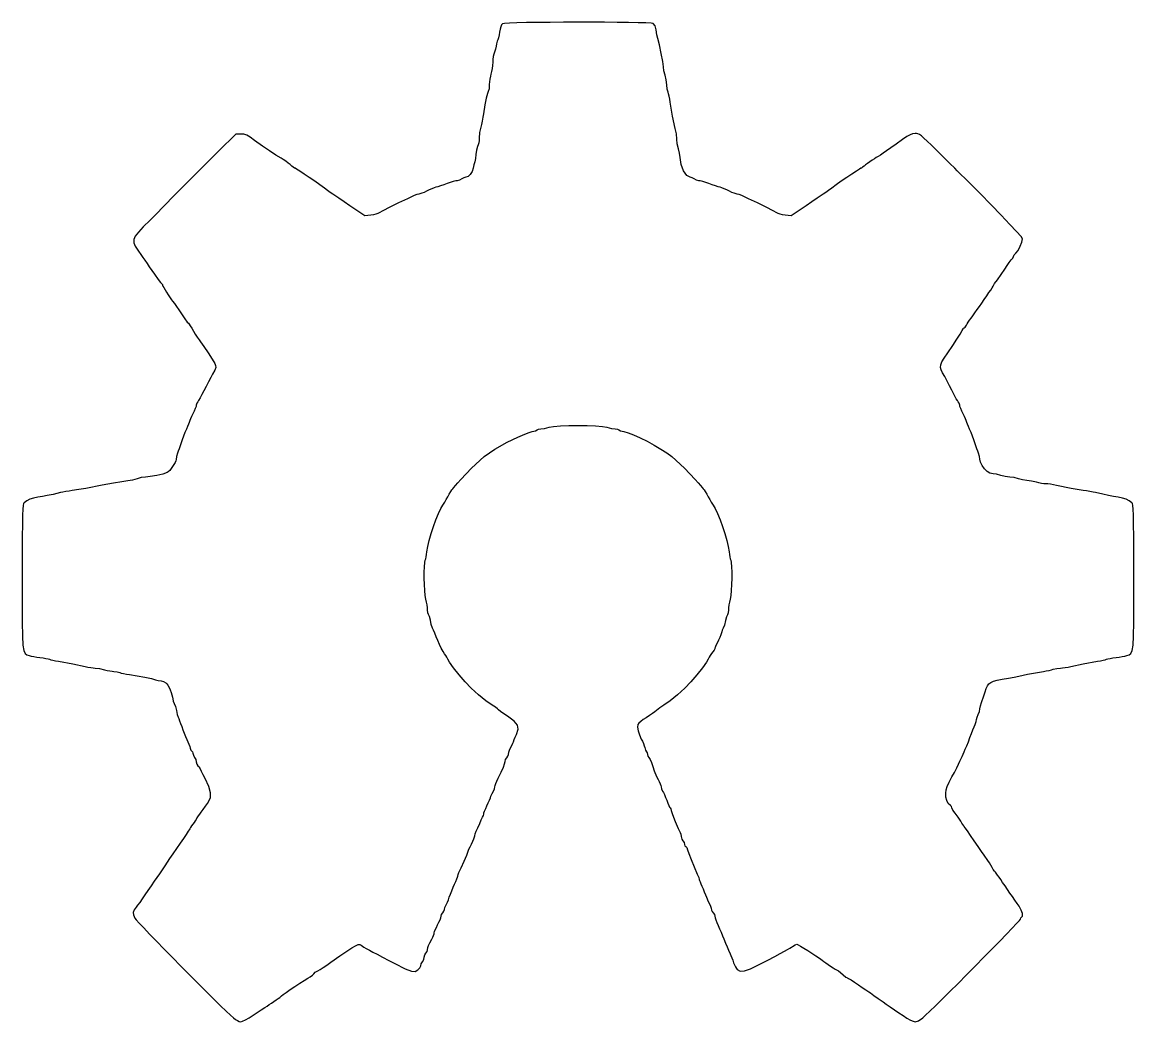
# Model space of a CAD drawing. Extents: x 0 to 349, y 0 to 314.
import ezdxf

# ---------------------------------------------------------------- set-up
doc = ezdxf.new("R2010")
doc.units = 0
doc.layers.get('0').update_dxf_attribs({"linetype": 'CONTINUOUS'})

msp = doc.modelspace()

# ---------------------------------------------------------------- linework, layer by layer
at = {"color": 0}
for p, q in [((149.967, 310.903), (149.806, 310.001)), ((150.154, 311.814), (149.967, 310.903)), ((150.385, 312.597), (150.154, 311.814)), ((150.636, 313.196), (150.385, 312.597)), ((150.884, 313.549), (150.636, 313.196)), ((151.526, 313.65), (150.884, 313.549)), ((153.088, 313.738), (151.526, 313.65)), ((155.44, 313.815), (153.088, 313.738)), ((158.449, 313.878), (155.44, 313.815)), ((161.987, 313.931), (158.449, 313.878)), ((165.92, 313.969), (161.987, 313.931)), ((170.12, 313.995), (165.92, 313.969)), ((174.453, 314.008), (170.12, 313.995)), ((178.791, 314.008), (174.453, 314.008)), ((183.001, 313.995), (178.791, 314.008)), ((186.953, 313.968), (183.001, 313.995)), ((190.517, 313.927), (186.953, 313.968)), ((193.559, 313.872), (190.517, 313.927)), ((195.953, 313.803), (193.559, 313.872)), ((197.564, 313.719), (195.953, 313.803)), ((198.263, 313.619), (197.564, 313.719)), ((198.821, 312.928), (198.263, 313.619)), ((199.144, 311.573), (198.821, 312.928)), ((199.412, 310.097), (199.144, 311.573)), ((149.261, 308.011), (148.988, 307.261)), ((149.421, 308.459), (149.261, 308.011)), ((149.614, 309.153), (149.421, 308.459)), ((149.806, 310.001), (149.614, 309.153)), ((199.708, 308.857), (199.412, 310.097)), ((200.23, 306.87), (199.708, 308.857)), ((148.142, 304.014), (147.974, 303.24)), ((148.344, 304.589), (148.142, 304.014)), ((148.714, 305.537), (148.344, 304.589)), ((148.874, 306.458), (148.714, 305.537)), ((148.988, 307.261), (148.874, 306.458)), ((200.797, 304.196), (200.23, 306.87)), ((201.252, 301.65), (200.797, 304.196)), ((147.771, 300.45), (147.655, 299.434)), ((147.815, 301.414), (147.771, 300.45)), ((147.858, 302.347), (147.815, 301.414)), ((147.974, 303.24), (147.858, 302.347)), ((201.438, 300.038), (201.252, 301.65)), ((147.084, 297.024), (146.915, 296.153)), ((147.286, 297.744), (147.084, 297.024)), ((147.487, 298.493), (147.286, 297.744)), ((147.655, 299.434), (147.487, 298.493)), ((201.596, 298.781), (201.438, 300.038)), ((201.967, 297.392), (201.596, 298.781)), ((202.336, 295.884), (201.967, 297.392)), ((146.757, 294.429), (146.663, 293.036)), ((146.8, 295.25), (146.757, 294.429)), ((146.915, 296.153), (146.8, 295.25)), ((202.496, 294.323), (202.336, 295.884)), ((202.614, 293.001), (202.496, 294.323)), ((145.785, 290.178), (145.376, 288.031)), ((146.141, 291.611), (145.785, 290.178)), ((146.439, 292.276), (146.141, 291.611)), ((146.663, 293.036), (146.439, 292.276)), ((202.919, 291.994), (202.614, 293.001)), ((203.092, 291.516), (202.919, 291.994)), ((203.28, 290.779), (203.092, 291.516)), ((203.454, 289.881), (203.28, 290.779)), ((203.589, 288.925), (203.454, 289.881)), ((145.376, 288.031), (144.921, 285.221)), ((204.276, 284.481), (203.589, 288.925)), ((144.537, 282.978), (144.301, 281.893)), ((144.753, 284.134), (144.537, 282.978)), ((144.921, 285.221), (144.753, 284.134)), ((205.176, 280.671), (204.276, 284.481)), ((144.075, 281.023), (143.722, 279.33)), ((144.301, 281.893), (144.075, 281.023)), ((205.529, 278.995), (205.176, 280.671)), ((67.0994, 278.871), (61.7721, 273.579)), ((68.7215, 278.871), (67.0994, 278.871)), ((69.6764, 278.806), (68.7215, 278.871)), ((70.5432, 278.532), (69.6764, 278.806)), ((71.574, 277.934), (70.5432, 278.532)), ((73.0264, 276.896), (71.574, 277.934)), ((75.4916, 275.117), (73.0264, 276.896)), ((143.422, 276.152), (143.254, 275.47)), ((143.538, 276.906), (143.422, 276.152)), ((143.582, 277.636), (143.538, 276.906)), ((143.722, 279.33), (143.582, 277.636)), ((205.671, 277.319), (205.529, 278.995)), ((205.829, 275.763), (205.671, 277.319)), ((276.614, 277.213), (274.563, 275.74)), ((277.939, 278.125), (276.614, 277.213)), ((278.947, 278.686), (277.939, 278.125)), ((279.774, 278.97), (278.947, 278.686)), ((280.565, 279.047), (279.774, 278.97)), ((281.021, 279.025), (280.565, 279.047)), ((281.455, 278.924), (281.021, 279.025)), ((281.934, 278.69), (281.455, 278.924)), ((282.527, 278.271), (281.934, 278.69)), ((283.3, 277.614), (282.527, 278.271)), ((284.319, 276.666), (283.3, 277.614)), ((285.655, 275.375), (284.319, 276.666)), ((61.7721, 273.579), (59.4155, 271.23)), ((77.7268, 273.563), (75.4916, 275.117)), ((79.6837, 272.273), (77.7268, 273.563)), ((142.524, 272.451), (142.43, 271.154)), ((142.682, 273.797), (142.524, 272.451)), ((143.053, 274.956), (142.682, 273.797)), ((143.254, 275.47), (143.053, 274.956)), ((206.2, 274.285), (205.829, 275.763)), ((206.556, 272.874), (206.2, 274.285)), ((206.729, 271.463), (206.556, 272.874)), ((270.492, 272.857), (269.637, 272.278)), ((271.56, 273.601), (270.492, 272.857)), ((272.898, 274.549), (271.56, 273.601)), ((274.563, 275.74), (272.898, 274.549)), ((287.373, 273.685), (285.655, 275.375)), ((289.566, 271.518), (287.373, 273.685)), ((59.4155, 271.23), (56.8935, 268.716)), ((81.3167, 271.286), (79.6837, 272.273)), ((82.0152, 270.849), (81.3167, 271.286)), ((82.7842, 270.322), (82.0152, 270.849)), ((83.5325, 269.774), (82.7842, 270.322)), ((84.1735, 269.276), (83.5325, 269.774)), ((84.6984, 268.826), (84.1735, 269.276)), ((141.919, 269.183), (141.712, 268.111)), ((142.205, 270.122), (141.919, 269.183)), ((142.43, 271.154), (142.205, 270.122)), ((207.041, 269.343), (206.729, 271.463)), ((207.8, 267.357), (207.041, 269.343)), ((264.972, 269.169), (264.497, 268.767)), ((265.566, 269.663), (264.972, 269.169)), ((266.287, 270.197), (265.566, 269.663)), ((267.046, 270.713), (266.287, 270.197)), ((267.76, 271.146), (267.046, 270.713)), ((268.327, 271.463), (267.76, 271.146)), ((268.934, 271.826), (268.327, 271.463)), ((269.637, 272.278), (268.934, 271.826)), ((291.509, 269.598), (289.566, 271.518)), ((292.989, 268.134), (291.509, 269.598)), ((54.5179, 266.342), (52.5999, 264.407)), ((56.8935, 268.716), (54.5179, 266.342)), ((85.1778, 268.456), (84.6984, 268.826)), ((85.5514, 268.205), (85.1778, 268.456)), ((85.761, 268.111), (85.5514, 268.205)), ((86.1868, 267.875), (85.761, 268.111)), ((87.1732, 267.239), (86.1868, 267.875)), ((88.5624, 266.313), (87.1732, 267.239)), ((90.1912, 265.206), (88.5624, 266.313)), ((140.074, 265.552), (139.383, 265.289)), ((140.784, 266.224), (140.074, 265.552)), ((141.377, 267.135), (140.784, 266.224)), ((141.712, 268.111), (141.377, 267.135)), ((208.817, 265.883), (207.8, 267.357)), ((209.904, 265.289), (208.817, 265.883)), ((260.697, 266.323), (259.071, 265.219)), ((262.081, 267.244), (260.697, 266.323)), ((263.065, 267.877), (262.081, 267.244)), ((263.49, 268.111), (263.065, 267.877)), ((263.707, 268.198), (263.49, 268.111)), ((264.058, 268.429), (263.707, 268.198)), ((264.497, 268.767), (264.058, 268.429)), ((293.794, 267.335), (292.989, 268.134)), ((297.379, 263.776), (293.794, 267.335)), ((51.0551, 262.883), (49.7374, 261.577)), ((52.5999, 264.407), (51.0551, 262.883)), ((91.9028, 264.028), (90.1912, 265.206)), ((93.5344, 262.888), (91.9028, 264.028)), ((94.9262, 261.896), (93.5344, 262.888)), ((129.446, 261.957), (128.702, 261.665)), ((130, 262.15), (129.446, 261.957)), ((130.609, 262.322), (130, 262.15)), ((131.468, 262.6), (130.609, 262.322)), ((132.464, 262.944), (131.468, 262.6)), ((133.492, 263.314), (132.464, 262.944)), ((134.499, 263.665), (133.492, 263.314)), ((135.441, 263.958), (134.499, 263.665)), ((136.209, 264.158), (135.441, 263.958)), ((136.703, 264.231), (136.209, 264.158)), ((137.425, 264.39), (136.703, 264.231)), ((138.148, 264.76), (137.425, 264.39)), ((138.778, 265.131), (138.148, 264.76)), ((139.383, 265.289), (138.778, 265.131)), ((210.476, 265.131), (209.904, 265.289)), ((211.103, 264.76), (210.476, 265.131)), ((211.826, 264.39), (211.103, 264.76)), ((212.55, 264.231), (211.826, 264.39)), ((213.041, 264.158), (212.55, 264.231)), ((213.809, 263.958), (213.041, 264.158)), ((214.751, 263.665), (213.809, 263.958)), ((215.76, 263.314), (214.751, 263.665)), ((216.79, 262.944), (215.76, 263.314)), ((217.796, 262.6), (216.79, 262.944)), ((218.656, 262.322), (217.796, 262.6)), ((219.253, 262.15), (218.656, 262.322)), ((219.819, 261.957), (219.253, 262.15)), ((220.562, 261.665), (219.819, 261.957)), ((255.731, 262.902), (254.333, 261.906)), ((257.362, 264.043), (255.731, 262.902)), ((259.071, 265.219), (257.362, 264.043)), ((300.976, 260.156), (297.379, 263.776)), ((46.6383, 258.446), (45.7274, 257.505)), ((47.1646, 259.004), (46.6383, 258.446)), ((47.6567, 259.522), (47.1646, 259.004)), ((48.0617, 259.934), (47.6567, 259.522)), ((48.332, 260.174), (48.0617, 259.934)), ((48.7839, 260.627), (48.332, 260.174)), ((49.7374, 261.577), (48.7839, 260.627)), ((95.921, 261.162), (94.9262, 261.896)), ((96.7451, 260.554), (95.921, 261.162)), ((97.5445, 259.997), (96.7451, 260.554)), ((98.2278, 259.548), (97.5445, 259.997)), ((99.4791, 258.706), (98.2278, 259.548)), ((101.121, 257.593), (99.4791, 258.706)), ((121.004, 258.516), (118.276, 257.267)), ((122.149, 259.029), (121.004, 258.516)), ((123.191, 259.538), (122.149, 259.029)), ((123.975, 259.861), (123.191, 259.538)), ((124.602, 259.997), (123.975, 259.861)), ((124.952, 260.072), (124.602, 259.997)), ((125.527, 260.271), (124.952, 260.072)), ((126.248, 260.563), (125.527, 260.271)), ((127.036, 260.915), (126.248, 260.563)), ((127.865, 261.306), (127.036, 260.915)), ((128.702, 261.665), (127.865, 261.306)), ((221.39, 261.306), (220.562, 261.665)), ((222.215, 260.915), (221.39, 261.306)), ((223.002, 260.563), (222.215, 260.915)), ((223.723, 260.271), (223.002, 260.563)), ((224.299, 260.072), (223.723, 260.271)), ((224.649, 259.997), (224.299, 260.072)), ((225.275, 259.861), (224.649, 259.997)), ((226.06, 259.538), (225.275, 259.861)), ((227.101, 259.029), (226.06, 259.538)), ((228.249, 258.516), (227.101, 259.029)), ((230.976, 257.267), (228.249, 258.516)), ((249.771, 258.706), (248.129, 257.593)), ((251.022, 259.548), (249.771, 258.706)), ((251.708, 259.997), (251.022, 259.548)), ((252.505, 260.554), (251.708, 259.997)), ((253.33, 261.162), (252.505, 260.554)), ((254.333, 261.906), (253.33, 261.162)), ((304.429, 256.633), (300.976, 260.156)), ((44.1992, 255.936), (42.2674, 253.965)), ((45.7274, 257.505), (44.1992, 255.936)), ((102.977, 256.329), (101.121, 257.593)), ((107.599, 253.188), (102.977, 256.329)), ((115.504, 255.928), (113.269, 254.781)), ((118.276, 257.267), (115.504, 255.928)), ((233.747, 255.928), (230.976, 257.267)), ((235.982, 254.781), (233.747, 255.928)), ((246.275, 256.329), (241.654, 253.188)), ((248.129, 257.593), (246.275, 256.329)), ((307.592, 253.366), (304.429, 256.633)), ((40.1465, 251.813), (38.0488, 249.688)), ((42.2674, 253.965), (40.1465, 251.813)), ((109.573, 253.401), (107.599, 253.188)), ((110.388, 253.516), (109.573, 253.401)), ((111.139, 253.687), (110.388, 253.516)), ((111.75, 253.892), (111.139, 253.687)), ((112.149, 254.106), (111.75, 253.892)), ((113.269, 254.781), (112.149, 254.106)), ((237.103, 254.106), (235.982, 254.781)), ((237.5, 253.892), (237.103, 254.106)), ((238.111, 253.687), (237.5, 253.892)), ((238.864, 253.516), (238.111, 253.687)), ((239.678, 253.401), (238.864, 253.516)), ((241.654, 253.188), (239.678, 253.401)), ((310.314, 250.508), (307.592, 253.366)), ((36.522, 248.059), (35.5342, 246.783)), ((38.0488, 249.688), (36.522, 248.059)), ((312.443, 248.216), (310.314, 250.508)), ((313.83, 246.647), (312.443, 248.216)), ((35.049, 245.719), (35.0325, 244.724)), ((35.0325, 244.724), (35.4528, 243.658)), ((35.5342, 246.783), (35.049, 245.719)), ((313.585, 243.611), (314.114, 244.93)), ((314.326, 245.956), (313.83, 246.647)), ((314.114, 244.93), (314.326, 245.956)), ((35.4528, 243.658), (36.2754, 242.376)), ((36.2754, 242.376), (37.4661, 240.736)), ((311.711, 240.909), (312.21, 241.476)), ((312.21, 241.476), (312.897, 242.346)), ((312.897, 242.346), (313.585, 243.611)), ((37.4661, 240.736), (37.9155, 240.12)), ((37.9155, 240.12), (38.5286, 239.25)), ((38.5286, 239.25), (39.2257, 238.241)), ((39.2257, 238.241), (39.9355, 237.208)), ((308.78, 236.472), (309.492, 237.632)), ((309.492, 237.632), (310.074, 238.558)), ((310.074, 238.558), (310.763, 239.325)), ((310.763, 239.325), (311.292, 239.925)), ((311.292, 239.925), (311.504, 240.418)), ((311.504, 240.418), (311.711, 240.909)), ((39.9355, 237.208), (41.5438, 234.823)), ((41.5438, 234.823), (42.6999, 233.178)), ((306.416, 233.063), (307.632, 234.771)), ((307.632, 234.771), (308.78, 236.472)), ((42.6999, 233.178), (43.4523, 232.208)), ((43.4523, 232.208), (43.8506, 231.845)), ((43.8506, 231.845), (44.027, 231.656)), ((44.027, 231.656), (44.0986, 231.388)), ((44.0986, 231.388), (44.2006, 231.13)), ((44.2006, 231.13), (44.4747, 230.623)), ((44.4747, 230.623), (44.8702, 229.945)), ((304.29, 229.868), (304.739, 230.554)), ((304.739, 230.554), (305.043, 231.049)), ((305.043, 231.049), (305.154, 231.282)), ((305.154, 231.282), (305.264, 231.53)), ((305.264, 231.53), (305.507, 231.881)), ((305.507, 231.881), (306.416, 233.063)), ((44.8702, 229.945), (45.3376, 229.179)), ((45.3376, 229.179), (45.8251, 228.404)), ((45.8251, 228.404), (46.2855, 227.701)), ((46.2855, 227.701), (46.6672, 227.153)), ((46.6672, 227.153), (46.9209, 226.836)), ((302.282, 226.944), (303.071, 228.085)), ((303.071, 228.085), (303.743, 229.059)), ((303.743, 229.059), (304.29, 229.868)), ((46.9209, 226.836), (47.2585, 226.405)), ((47.2585, 226.405), (47.8374, 225.601)), ((47.8374, 225.601), (49.7995, 222.738)), ((299.332, 222.683), (300.058, 223.715)), ((300.058, 223.715), (300.744, 224.719)), ((300.744, 224.719), (301.475, 225.775)), ((301.475, 225.775), (302.282, 226.944)), ((49.7995, 222.738), (51.1087, 220.862)), ((51.1087, 220.862), (51.8749, 219.814)), ((297.247, 219.79), (297.678, 220.406)), ((297.678, 220.406), (298.133, 221.015)), ((298.133, 221.015), (298.66, 221.743)), ((298.66, 221.743), (299.332, 222.683)), ((51.8749, 219.814), (52.2125, 219.428)), ((52.2125, 219.428), (52.3998, 219.177)), ((52.3998, 219.177), (52.7664, 218.63)), ((52.7664, 218.63), (53.2529, 217.866)), ((53.2529, 217.866), (53.8, 216.958)), ((53.8, 216.958), (54.3885, 215.984)), ((294.667, 216.011), (295.369, 217.157)), ((295.369, 217.157), (295.629, 217.664)), ((295.629, 217.664), (295.716, 217.92)), ((295.716, 217.92), (295.91, 218.017)), ((295.91, 218.017), (296.253, 218.251)), ((296.253, 218.251), (296.652, 218.828)), ((296.652, 218.828), (296.887, 219.24)), ((296.887, 219.24), (297.247, 219.79)), ((54.3885, 215.984), (54.9988, 215.032)), ((54.9988, 215.032), (55.5554, 214.205)), ((55.5554, 214.205), (55.9869, 213.607)), ((55.9869, 213.607), (57.0689, 212.117)), ((292.383, 212.478), (293.634, 214.395)), ((293.634, 214.395), (294.667, 216.011)), ((57.0689, 212.117), (58.3985, 210.151)), ((58.3985, 210.151), (59.6427, 208.211)), ((289.719, 208.511), (290.836, 210.195)), ((290.836, 210.195), (292.383, 212.478)), ((59.6427, 208.211), (60.4668, 206.798)), ((60.4668, 206.798), (60.7688, 206.137)), ((60.7688, 206.137), (60.7977, 205.547)), ((288.546, 205.567), (288.612, 206.345)), ((288.612, 206.345), (288.99, 207.278)), ((288.99, 207.278), (289.719, 208.511)), ((59.8318, 203.447), (59.2377, 202.359)), ((60.5014, 204.745), (59.8318, 203.447)), ((60.7977, 205.547), (60.5014, 204.745)), ((288.756, 204.795), (288.546, 205.567)), ((289.201, 203.879), (288.756, 204.795)), ((289.843, 202.671), (289.201, 203.879)), ((290.575, 201.264), (289.843, 202.671)), ((57.773, 199.588), (57.0798, 198.261)), ((58.5212, 201.013), (57.773, 199.588)), ((59.2377, 202.359), (58.5212, 201.013)), ((291.338, 199.8), (290.575, 201.264)), ((292.041, 198.45), (291.338, 199.8)), ((55.8849, 196.004), (55.4179, 195.216)), ((56.4638, 197.057), (55.8849, 196.004)), ((57.0798, 198.261), (56.4638, 197.057)), ((292.595, 197.379), (292.041, 198.45)), ((293.049, 196.52), (292.595, 197.379)), ((293.485, 195.749), (293.049, 196.52)), ((293.854, 195.148), (293.485, 195.749)), ((54.3775, 192.644), (54.0413, 191.846)), ((54.6005, 193.298), (54.3775, 192.644)), ((54.682, 193.711), (54.6005, 193.298)), ((54.8171, 194.298), (54.682, 193.711)), ((55.1395, 194.804), (54.8171, 194.298)), ((55.4179, 195.216), (55.1395, 194.804)), ((294.112, 194.804), (293.854, 195.148)), ((294.433, 194.298), (294.112, 194.804)), ((294.571, 193.711), (294.433, 194.298)), ((294.651, 193.298), (294.571, 193.711)), ((294.874, 192.644), (294.651, 193.298)), ((295.21, 191.846), (294.874, 192.644)), ((52.5653, 188.596), (52.4838, 188.305)), ((52.6507, 188.886), (52.5653, 188.596)), ((52.8821, 189.437), (52.6507, 188.886)), ((53.2197, 190.169), (52.8821, 189.437)), ((53.6236, 190.995), (53.2197, 190.169)), ((54.0413, 191.846), (53.6236, 190.995)), ((295.629, 190.995), (295.21, 191.846)), ((296.032, 190.169), (295.629, 190.995)), ((296.369, 189.437), (296.032, 190.169)), ((296.601, 188.886), (296.369, 189.437)), ((296.688, 188.596), (296.601, 188.886)), ((296.766, 188.305), (296.688, 188.596)), ((51.1295, 185.117), (50.6677, 183.979)), ((51.5772, 186.126), (51.1295, 185.117)), ((51.9546, 186.994), (51.5772, 186.126)), ((52.269, 187.745), (51.9546, 186.994)), ((52.4838, 188.305), (52.269, 187.745)), ((157.868, 184.645), (159.236, 185.166)), ((159.236, 185.166), (160.267, 185.421)), ((160.267, 185.421), (161.25, 185.659)), ((161.25, 185.659), (161.785, 185.95)), ((161.785, 185.95), (162.19, 186.174)), ((162.19, 186.174), (162.913, 186.267)), ((162.913, 186.267), (164.094, 186.426)), ((164.094, 186.426), (165.595, 186.796)), ((165.595, 186.796), (166.978, 187.04)), ((166.978, 187.04), (169.11, 187.214)), ((169.11, 187.214), (171.744, 187.318)), ((171.744, 187.318), (174.625, 187.353)), ((174.625, 187.353), (177.506, 187.318)), ((177.506, 187.318), (180.14, 187.214)), ((180.14, 187.214), (182.272, 187.04)), ((182.272, 187.04), (183.657, 186.796)), ((183.657, 186.796), (185.156, 186.426)), ((185.156, 186.426), (186.338, 186.267)), ((186.338, 186.267), (187.06, 186.174)), ((187.06, 186.174), (187.467, 185.95)), ((187.467, 185.95), (188, 185.659)), ((188, 185.659), (188.984, 185.421)), ((188.984, 185.421), (190.35, 185.049)), ((296.982, 187.745), (296.766, 188.305)), ((297.296, 186.994), (296.982, 187.745)), ((297.674, 186.126), (297.296, 186.994)), ((298.122, 185.117), (297.674, 186.126)), ((298.582, 183.979), (298.122, 185.117)), ((49.9195, 181.857), (49.6327, 180.949)), ((50.2476, 182.848), (49.9195, 181.857)), ((50.6677, 183.979), (50.2476, 182.848)), ((148.519, 179.932), (152.401, 182.069)), ((152.401, 182.069), (155.733, 183.674)), ((155.733, 183.674), (157.868, 184.645)), ((190.35, 185.049), (192.116, 184.37)), ((192.116, 184.37), (194.157, 183.453)), ((194.157, 183.453), (196.347, 182.361)), ((196.347, 182.361), (198.56, 181.16)), ((299.004, 182.848), (298.582, 183.979)), ((299.333, 181.857), (299.004, 182.848)), ((299.619, 180.949), (299.333, 181.857)), ((48.7895, 178.612), (48.4671, 177.585)), ((49.0347, 179.223), (48.7895, 178.612)), ((49.3268, 180.037), (49.0347, 179.223)), ((49.6327, 180.949), (49.3268, 180.037)), ((145.169, 177.553), (148.519, 179.932)), ((198.56, 181.16), (200.671, 179.914)), ((200.671, 179.914), (202.554, 178.691)), ((202.554, 178.691), (204.083, 177.553)), ((299.923, 180.037), (299.619, 180.949)), ((300.215, 179.223), (299.923, 180.037)), ((300.462, 178.612), (300.215, 179.223)), ((300.783, 177.629), (300.462, 178.612)), ((47.68, 175.04), (47.2641, 174.388)), ((48.0191, 175.664), (47.68, 175.04)), ((48.248, 176.213), (48.0191, 175.664)), ((48.332, 176.635), (48.248, 176.213)), ((48.4671, 177.585), (48.332, 176.635)), ((141.133, 173.955), (145.169, 177.553)), ((204.083, 177.553), (208.117, 173.955)), ((300.921, 176.778), (300.783, 177.629)), ((301.118, 175.853), (300.921, 176.778)), ((301.635, 174.753), (301.118, 175.853)), ((302.349, 173.688), (301.635, 174.753)), ((40.2057, 171.249), (38.7354, 171.097)), ((42.2409, 171.618), (40.2057, 171.249)), ((44.2172, 172.08), (42.2409, 171.618)), ((45.5097, 172.508), (44.2172, 172.08)), ((45.8929, 172.77), (45.5097, 172.508)), ((46.3367, 173.203), (45.8929, 172.77)), ((46.8051, 173.76), (46.3367, 173.203)), ((47.2641, 174.388), (46.8051, 173.76)), ((137.761, 170.357), (141.133, 173.955)), ((208.117, 173.955), (211.492, 170.357)), ((303.142, 172.861), (302.349, 173.688)), ((304.068, 172.364), (303.142, 172.861)), ((305.048, 172.156), (304.068, 172.364)), ((306.155, 171.985), (305.048, 172.156)), ((307.447, 171.626), (306.155, 171.985)), ((308.875, 171.257), (307.447, 171.626)), ((310.304, 171.097), (308.875, 171.257)), ((25.0954, 168.569), (19.9333, 167.569)), ((28.7169, 169.237), (25.0954, 168.569)), ((31.2539, 169.654), (28.7169, 169.237)), ((33.1625, 169.898), (31.2539, 169.654)), ((34.6783, 170.185), (33.1625, 169.898)), ((36.0895, 170.604), (34.6783, 170.185)), ((37.3987, 170.957), (36.0895, 170.604)), ((38.7354, 171.097), (37.3987, 170.957)), ((135.256, 167.429), (135.573, 167.798)), ((135.573, 167.798), (136.15, 168.469)), ((136.15, 168.469), (136.908, 169.354)), ((136.908, 169.354), (137.761, 170.357)), ((211.492, 170.357), (212.343, 169.354)), ((212.343, 169.354), (213.1, 168.469)), ((213.1, 168.469), (213.679, 167.798)), ((213.679, 167.798), (213.996, 167.429)), ((311.715, 170.939), (310.304, 171.097)), ((313.02, 170.568), (311.715, 170.939)), ((314.311, 170.199), (313.02, 170.568)), ((315.631, 170.039), (314.311, 170.199)), ((317.085, 169.88), (315.631, 170.039)), ((318.7, 169.51), (317.085, 169.88)), ((319.469, 169.309), (318.7, 169.51)), ((320.282, 169.14), (319.469, 169.309)), ((321.036, 169.025), (320.282, 169.14)), ((321.629, 168.981), (321.036, 169.025)), ((322.271, 168.944), (321.629, 168.981)), ((323.123, 168.84), (322.271, 168.944)), ((324.073, 168.684), (323.123, 168.84)), ((325.015, 168.487), (324.073, 168.684)), ((329.605, 167.483), (325.015, 168.487)), ((2.41157, 164.157), (1.46485, 163.682)), ((3.53741, 164.513), (2.41157, 164.157)), ((4.90442, 164.783), (3.53741, 164.513)), ((6.33345, 164.995), (4.90442, 164.783)), ((7.87961, 165.282), (6.33345, 164.995)), ((9.71102, 165.681), (7.87961, 165.282)), ((11.9958, 166.229), (9.71102, 165.681)), ((12.7827, 166.383), (11.9958, 166.229)), ((13.7418, 166.561), (12.7827, 166.383)), ((14.7533, 166.73), (13.7418, 166.561)), ((15.7, 166.864), (14.7533, 166.73)), ((17.8153, 167.178), (15.7, 166.864)), ((19.9333, 167.569), (17.8153, 167.178)), ((133.223, 164.06), (133.704, 164.924)), ((133.704, 164.924), (134.184, 165.777)), ((134.184, 165.777), (134.637, 166.534)), ((134.637, 166.534), (135.012, 167.112)), ((135.012, 167.112), (135.256, 167.429)), ((213.996, 167.429), (214.238, 167.112)), ((214.238, 167.112), (214.613, 166.534)), ((214.613, 166.534), (215.068, 165.777)), ((215.068, 165.777), (215.549, 164.924)), ((215.549, 164.924), (216.028, 164.06)), ((333.376, 166.9), (329.605, 167.483)), ((334.393, 166.751), (333.376, 166.9)), ((335.461, 166.578), (334.393, 166.751)), ((336.456, 166.4), (335.461, 166.578)), ((337.257, 166.229), (336.456, 166.4)), ((339.51, 165.697), (337.257, 166.229)), ((341.344, 165.296), (339.51, 165.697)), ((342.907, 164.999), (341.344, 165.296)), ((344.347, 164.783), (342.907, 164.999)), ((345.713, 164.513), (344.347, 164.783)), ((346.843, 164.157), (345.713, 164.513)), ((347.799, 163.682), (346.843, 164.157)), ((0.17088, 161.072), (0.09233, 159.197)), ((0.2825, 162.195), (0.17088, 161.072)), ((0.43546, 162.784), (0.2825, 162.195)), ((0.63528, 163.054), (0.43546, 162.784)), ((1.46485, 163.682), (0.63528, 163.054)), ((130.744, 159.644), (131.487, 161.207)), ((131.487, 161.207), (132.151, 162.278)), ((132.151, 162.278), (132.394, 162.647)), ((132.394, 162.647), (132.769, 163.27)), ((132.769, 163.27), (133.223, 164.06)), ((216.028, 164.06), (216.481, 163.27)), ((216.481, 163.27), (216.856, 162.647)), ((216.856, 162.647), (217.1, 162.278)), ((217.1, 162.278), (217.763, 161.207)), ((217.763, 161.207), (218.507, 159.644)), ((348.651, 163.054), (347.799, 163.682)), ((348.838, 162.784), (348.651, 163.054)), ((348.983, 162.195), (348.838, 162.784)), ((349.089, 161.072), (348.983, 162.195)), ((349.162, 159.197), (349.089, 161.072)), ((0.09233, 159.197), (0.04272, 156.349)), ((129.201, 155.598), (129.965, 157.729)), ((129.965, 157.729), (130.744, 159.644)), ((218.507, 159.644), (219.285, 157.729)), ((219.285, 157.729), (220.051, 155.598)), ((349.21, 156.349), (349.162, 159.197)), ((0.04272, 156.349), (0.01516, 152.315)), ((128.494, 153.39), (129.201, 155.598)), ((220.051, 155.598), (220.758, 153.39)), ((349.236, 152.315), (349.21, 156.349)), ((0.01516, 152.315), (0.00276, 146.873)), ((127.435, 149.29), (127.889, 151.241)), ((127.889, 151.241), (128.494, 153.39)), ((220.758, 153.39), (221.361, 151.241)), ((221.361, 151.241), (221.816, 149.29)), ((349.249, 146.873), (349.236, 152.315)), ((0.00276, 146.873), (0.00138, 139.806)), ((126.939, 146.042), (127.074, 146.829)), ((127.074, 146.829), (127.178, 147.673)), ((127.178, 147.673), (127.435, 149.29)), ((221.816, 149.29), (222.075, 147.673)), ((222.075, 147.673), (222.177, 146.829)), ((222.177, 146.829), (222.312, 146.042)), ((349.251, 139.806), (349.249, 146.873)), ((126.352, 142.96), (126.468, 144.259)), ((126.468, 144.259), (126.649, 144.992)), ((126.649, 144.992), (126.79, 145.401)), ((126.79, 145.401), (126.939, 146.042)), ((222.312, 146.042), (222.461, 145.401)), ((222.461, 145.401), (222.604, 144.992)), ((222.604, 144.992), (222.782, 144.259)), ((222.782, 144.259), (222.898, 142.96)), ((0.00138, 139.806), (0, 131.593)), ((126.297, 141.268), (126.352, 142.96)), ((126.299, 139.349), (126.297, 141.268)), ((222.898, 142.96), (222.953, 141.268)), ((222.953, 141.268), (222.951, 139.349)), ((349.251, 131.593), (349.251, 139.806)), ((126.355, 137.368), (126.299, 139.349)), ((126.464, 135.497), (126.355, 137.368)), ((222.895, 137.368), (222.787, 135.497)), ((222.951, 139.349), (222.895, 137.368)), ((126.621, 133.902), (126.464, 135.497)), ((126.825, 132.751), (126.621, 133.902)), ((127.026, 131.87), (126.825, 132.751)), ((222.428, 132.751), (222.225, 131.87)), ((222.63, 133.902), (222.428, 132.751)), ((222.787, 135.497), (222.63, 133.902)), ((0, 131.593), (0.01929, 125.495)), ((127.194, 130.943), (127.026, 131.87)), ((127.31, 130.083), (127.194, 130.943)), ((127.354, 129.399), (127.31, 130.083)), ((127.447, 128.434), (127.354, 129.399)), ((221.899, 129.399), (221.805, 128.431)), ((221.941, 130.083), (221.899, 129.399)), ((222.057, 130.943), (221.941, 130.083)), ((222.225, 131.87), (222.057, 130.943)), ((349.231, 125.495), (349.251, 131.593)), ((127.671, 127.918), (127.447, 128.434)), ((127.966, 127.318), (127.671, 127.918)), ((128.236, 126.188), (127.966, 127.318)), ((128.522, 124.841), (128.236, 126.188)), ((220.981, 126.012), (220.667, 124.633)), ((221.254, 127.252), (220.981, 126.012)), ((221.58, 127.882), (221.254, 127.252)), ((221.805, 128.431), (221.58, 127.882)), ((0.01929, 125.495), (0.08819, 121.185)), ((128.942, 123.649), (128.522, 124.841)), ((129.209, 123.023), (128.942, 123.649)), ((129.606, 122.081), (129.209, 123.023)), ((219.782, 122.52), (219.7, 122.166)), ((219.922, 123.033), (219.782, 122.52)), ((220.275, 123.649), (219.922, 123.033)), ((220.667, 124.633), (220.275, 123.649)), ((349.163, 121.185), (349.231, 125.495)), ((0.08819, 121.185), (0.23427, 118.336)), ((130.076, 120.951), (129.606, 122.081)), ((130.564, 119.768), (130.076, 120.951)), ((131.093, 118.562), (130.564, 119.768)), ((218.32, 118.947), (217.982, 118.176)), ((218.724, 119.838), (218.32, 118.947)), ((219.141, 120.73), (218.724, 119.838)), ((219.478, 121.538), (219.141, 120.73)), ((219.7, 122.166), (219.478, 121.538)), ((349.017, 118.336), (349.163, 121.185)), ((0.23427, 118.336), (0.48783, 116.623)), ((0.48783, 116.623), (0.87919, 115.722)), ((0.87919, 115.722), (1.43591, 115.303)), ((1.43591, 115.303), (2.18833, 115.042)), ((131.679, 117.366), (131.093, 118.562)), ((132.245, 116.321), (131.679, 117.366)), ((132.716, 115.571), (132.245, 116.321)), ((133.094, 115.018), (132.716, 115.571)), ((216.607, 115.641), (216.203, 115.063)), ((217.025, 116.233), (216.607, 115.641)), ((217.361, 116.753), (217.025, 116.233)), ((217.584, 117.14), (217.361, 116.753)), ((217.665, 117.335), (217.584, 117.14)), ((217.751, 117.612), (217.665, 117.335)), ((217.982, 118.176), (217.751, 117.612)), ((347.063, 115.042), (347.814, 115.303)), ((347.814, 115.303), (348.372, 115.722)), ((348.372, 115.722), (348.762, 116.623)), ((348.762, 116.623), (349.017, 118.336)), ((2.18833, 115.042), (2.77537, 114.873)), ((2.77537, 114.873), (3.61597, 114.703)), ((3.61597, 114.703), (4.58886, 114.551)), ((4.58886, 114.551), (5.57417, 114.442)), ((5.57417, 114.442), (6.54293, 114.319)), ((6.54293, 114.319), (7.43038, 114.173)), ((7.43038, 114.173), (8.13869, 114.02)), ((8.13869, 114.02), (8.57278, 113.877)), ((8.57278, 113.877), (8.97378, 113.728)), ((8.97378, 113.728), (9.63937, 113.56)), ((9.63937, 113.56), (10.4772, 113.392)), ((10.4772, 113.392), (11.395, 113.242)), ((11.395, 113.242), (15.897, 112.484)), ((15.897, 112.484), (19.7914, 111.62)), ((133.408, 114.512), (133.094, 115.018)), ((133.623, 114.113), (133.408, 114.512)), ((133.704, 113.877), (133.623, 114.113)), ((134.204, 112.962), (133.704, 113.877)), ((135.494, 111.187), (134.204, 112.962)), ((215.046, 112.962), (213.757, 111.187)), ((215.549, 113.877), (215.046, 112.962)), ((215.634, 114.118), (215.549, 113.877)), ((215.865, 114.534), (215.634, 114.118)), ((216.203, 115.063), (215.865, 114.534)), ((329.46, 111.62), (333.353, 112.484)), ((333.353, 112.484), (337.856, 113.242)), ((337.856, 113.242), (338.773, 113.392)), ((338.773, 113.392), (339.611, 113.56)), ((339.611, 113.56), (340.276, 113.728)), ((340.276, 113.728), (340.679, 113.877)), ((340.679, 113.877), (341.111, 114.02)), ((341.111, 114.02), (341.82, 114.173)), ((341.82, 114.173), (342.707, 114.319)), ((342.707, 114.319), (343.677, 114.442)), ((343.677, 114.442), (344.661, 114.551)), ((344.661, 114.551), (345.634, 114.703)), ((345.634, 114.703), (346.475, 114.873)), ((346.475, 114.873), (347.063, 115.042)), ((19.7914, 111.62), (20.6389, 111.424)), ((20.6389, 111.424), (21.5236, 111.267)), ((21.5236, 111.267), (22.3352, 111.163)), ((22.3352, 111.163), (22.9664, 111.125)), ((22.9664, 111.125), (24.3251, 110.967)), ((24.3251, 110.967), (25.8947, 110.596)), ((25.8947, 110.596), (26.6637, 110.395)), ((26.6637, 110.395), (27.4767, 110.226)), ((27.4767, 110.226), (28.2305, 110.111)), ((28.2305, 110.111), (28.823, 110.067)), ((28.823, 110.067), (29.8579, 109.97)), ((29.8579, 109.97), (30.6572, 109.714)), ((30.6572, 109.714), (31.0968, 109.561)), ((31.0968, 109.561), (31.8203, 109.379)), ((31.8203, 109.379), (32.7298, 109.198)), ((32.7298, 109.198), (33.7261, 109.044)), ((33.7261, 109.044), (36.0962, 108.668)), ((36.0962, 108.668), (38.5064, 108.224)), ((137.246, 108.977), (135.494, 111.187)), ((139.136, 106.751), (137.246, 108.977)), ((212.006, 108.977), (210.115, 106.751)), ((213.757, 111.187), (212.006, 108.977)), ((309.917, 107.986), (311.715, 108.304)), ((311.715, 108.304), (313.092, 108.621)), ((313.092, 108.621), (315.848, 109.238)), ((315.848, 109.238), (320.853, 110.067)), ((320.853, 110.067), (321.753, 110.217)), ((321.753, 110.217), (322.641, 110.389)), ((322.641, 110.389), (323.41, 110.568)), ((323.41, 110.568), (323.956, 110.738)), ((323.956, 110.738), (325.045, 111.011)), ((325.045, 111.011), (326.215, 111.125)), ((326.215, 111.125), (326.869, 111.163)), ((326.869, 111.163), (327.704, 111.267)), ((327.704, 111.267), (328.605, 111.424)), ((328.605, 111.424), (329.46, 111.62)), ((38.5064, 108.224), (40.5723, 107.794)), ((40.5723, 107.794), (41.9104, 107.457)), ((41.9104, 107.457), (42.7563, 107.224)), ((42.7563, 107.224), (43.604, 107.068)), ((43.604, 107.068), (44.4059, 106.879)), ((44.4059, 106.879), (45.157, 106.504)), ((45.157, 106.504), (45.4586, 106.2)), ((45.4586, 106.2), (45.7937, 105.692)), ((45.7937, 105.692), (46.1423, 105.034)), ((46.1423, 105.034), (46.4785, 104.282)), ((141.079, 104.753), (139.136, 106.751)), ((210.115, 106.751), (208.171, 104.768)), ((302.902, 104.699), (303.258, 105.501)), ((303.258, 105.501), (303.716, 106.127)), ((303.716, 106.127), (304.341, 106.615)), ((304.341, 106.615), (305.206, 107.006)), ((305.206, 107.006), (306.378, 107.34)), ((306.378, 107.34), (307.925, 107.652)), ((307.925, 107.652), (309.917, 107.986)), ((46.4785, 104.282), (46.7829, 103.491)), ((46.7829, 103.491), (47.0309, 102.715)), ((47.0309, 102.715), (47.202, 102.008)), ((47.202, 102.008), (47.2736, 101.424)), ((47.2736, 101.424), (47.414, 100.719)), ((143.36, 102.694), (141.079, 104.753)), ((145.655, 100.848), (143.36, 102.694)), ((205.89, 102.708), (203.597, 100.853)), ((208.171, 104.768), (205.89, 102.708)), ((301.665, 100.889), (301.97, 101.746)), ((301.97, 101.746), (302.286, 102.716)), ((302.286, 102.716), (302.579, 103.682)), ((302.579, 103.682), (302.902, 104.699)), ((47.414, 100.719), (47.7668, 100.013)), ((47.7668, 100.013), (48.1584, 99.0741)), ((48.1584, 99.0741), (48.4724, 97.7896)), ((147.639, 99.4833), (145.655, 100.848)), ((148.705, 98.7915), (147.639, 99.4833)), ((149.297, 98.2846), (148.705, 98.7915)), ((149.608, 98.0006), (149.297, 98.2846)), ((150.309, 97.4686), (149.608, 98.0006)), ((200.36, 98.6247), (199.321, 97.7896)), ((201.614, 99.4833), (200.36, 98.6247)), ((203.597, 100.853), (201.614, 99.4833)), ((300.761, 97.4729), (300.921, 98.3188)), ((300.921, 98.3188), (301.061, 99.2106)), ((301.061, 99.2106), (301.414, 100.259)), ((301.414, 100.259), (301.665, 100.889)), ((48.4724, 97.7896), (48.7094, 96.5345)), ((48.7094, 96.5345), (49.0015, 95.673)), ((49.0015, 95.673), (49.1864, 95.2666)), ((49.1864, 95.2666), (49.4552, 94.5843)), ((49.4552, 94.5843), (49.7706, 93.7246)), ((151.289, 96.7715), (150.309, 97.4686)), ((152.436, 95.9915), (151.289, 96.7715)), ((154.548, 94.4591), (152.436, 95.9915)), ((155.605, 93.2229), (154.548, 94.4591)), ((194.332, 94.3296), (193.747, 93.8018)), ((195.134, 94.9304), (194.332, 94.3296)), ((196.074, 95.5326), (195.134, 94.9304)), ((197.062, 96.1637), (196.074, 95.5326)), ((198.001, 96.7948), (197.062, 96.1637)), ((198.787, 97.3585), (198.001, 96.7948)), ((199.321, 97.7896), (198.787, 97.3585)), ((299.404, 93.3799), (299.725, 94.3116)), ((299.725, 94.3116), (299.863, 95.0034)), ((299.863, 95.0034), (300.021, 95.6702)), ((300.021, 95.6702), (300.392, 96.5207)), ((300.392, 96.5207), (300.761, 97.4729)), ((49.7706, 93.7246), (50.0959, 92.7806)), ((50.0959, 92.7806), (50.4624, 91.7512)), ((50.4624, 91.7512), (50.8882, 90.6473)), ((155.258, 90.2409), (155.785, 91.9346)), ((155.785, 91.9346), (155.605, 93.2229)), ((193.464, 93.4159), (193.361, 92.5368)), ((193.361, 92.5368), (193.517, 91.4273)), ((193.747, 93.8018), (193.464, 93.4159)), ((193.517, 91.4273), (193.911, 90.1679)), ((298.261, 90.5083), (298.724, 91.7014)), ((298.724, 91.7014), (299.12, 92.7019)), ((299.12, 92.7019), (299.404, 93.3799)), ((50.8882, 90.6473), (51.3154, 89.596)), ((51.3154, 89.596), (51.6834, 88.7236)), ((51.6834, 88.7236), (52.0266, 87.9725)), ((52.0266, 87.9725), (52.3476, 87.2035)), ((153.715, 86.5685), (154.129, 87.4889)), ((154.129, 87.4889), (154.319, 87.9849)), ((154.319, 87.9849), (154.601, 88.6672)), ((154.601, 88.6672), (154.927, 89.45)), ((154.927, 89.45), (155.258, 90.2409)), ((193.911, 90.1679), (194.522, 88.8298)), ((194.522, 88.8298), (194.867, 88.1242)), ((194.867, 88.1242), (195.188, 87.3841)), ((195.188, 87.3841), (195.45, 86.6965)), ((296.774, 86.7174), (297.28, 87.974)), ((297.28, 87.974), (297.78, 89.2528)), ((297.78, 89.2528), (298.261, 90.5083)), ((52.3476, 87.2035), (52.6094, 86.5064)), ((52.6094, 86.5064), (52.7763, 85.9716)), ((52.7763, 85.9716), (53.013, 85.2978)), ((53.013, 85.2978), (53.3054, 85.0194)), ((53.3054, 85.0194), (53.5298, 84.8349)), ((53.5298, 84.8349), (53.6236, 84.3841)), ((53.6236, 84.3841), (53.782, 83.7283)), ((152.594, 83.4058), (152.754, 83.9611)), ((152.754, 83.9611), (152.895, 84.7122)), ((152.895, 84.7122), (153.247, 85.6188)), ((153.247, 85.6188), (153.715, 86.5685)), ((195.45, 86.6965), (195.617, 86.148)), ((195.617, 86.148), (195.872, 85.2978)), ((195.872, 85.2978), (196.18, 84.8431)), ((196.18, 84.8431), (196.405, 84.4998)), ((196.405, 84.4998), (196.499, 83.9971)), ((196.499, 83.9971), (196.617, 83.4595)), ((295.323, 83.3836), (295.982, 84.8431)), ((295.982, 84.8431), (296.322, 85.6273)), ((296.322, 85.6273), (296.774, 86.7174)), ((53.782, 83.7283), (54.1528, 83.0446)), ((54.1528, 83.0446), (54.5222, 82.3528)), ((54.5222, 82.3528), (54.682, 81.6335)), ((54.682, 81.6335), (54.8404, 80.9681)), ((54.8404, 80.9681), (55.2111, 80.4333)), ((55.2111, 80.4333), (55.5805, 80.046)), ((151.175, 79.9677), (151.568, 81.0768)), ((151.568, 81.0768), (151.696, 81.8099)), ((151.696, 81.8099), (151.854, 82.3969)), ((151.854, 82.3969), (152.225, 82.9028)), ((152.225, 82.9028), (152.594, 83.4058)), ((196.617, 83.4595), (196.922, 82.973)), ((196.922, 82.973), (197.294, 82.4039)), ((197.294, 82.4039), (197.736, 81.4268)), ((197.736, 81.4268), (198.185, 80.191)), ((293.609, 79.7334), (294.224, 80.9597)), ((294.224, 80.9597), (294.641, 81.8444)), ((294.641, 81.8444), (295.323, 83.3836)), ((55.5805, 80.046), (55.7403, 79.7638)), ((55.7403, 79.7638), (55.8684, 79.43)), ((55.8684, 79.43), (56.2197, 78.7093)), ((56.2197, 78.7093), (56.7365, 77.705)), ((56.7365, 77.705), (57.3624, 76.5182)), ((149.543, 76.4826), (150.504, 78.4461)), ((150.504, 78.4461), (151.175, 79.9677)), ((198.185, 80.191), (198.579, 78.8458)), ((198.579, 78.8458), (198.772, 78.3138)), ((198.772, 78.3138), (199.064, 77.6206)), ((199.064, 77.6206), (199.423, 76.8629)), ((199.423, 76.8629), (199.814, 76.1298)), ((291.226, 75.2394), (292.101, 76.9056)), ((292.101, 76.9056), (292.874, 78.3276)), ((292.874, 78.3276), (293.609, 79.7334)), ((57.3624, 76.5182), (58.535, 74.0601)), ((58.535, 74.0601), (59.0998, 72.034)), ((148.379, 73.1629), (148.521, 73.8008)), ((148.521, 73.8008), (148.601, 74.21)), ((148.601, 74.21), (148.82, 74.851)), ((148.82, 74.851), (149.145, 75.6377)), ((149.145, 75.6377), (149.543, 76.4826)), ((199.814, 76.1298), (200.165, 75.4352)), ((200.165, 75.4352), (200.458, 74.7723)), ((200.458, 74.7723), (200.658, 74.2156)), ((200.658, 74.2156), (200.732, 73.8367)), ((200.732, 73.8367), (200.867, 73.1806)), ((290.3, 72.8183), (290.641, 73.9165)), ((290.641, 73.9165), (291.226, 75.2394)), ((59.0684, 70.3721), (58.4563, 69.004)), ((59.0998, 72.034), (59.0684, 70.3721)), ((146.809, 69.639), (147.107, 70.3901)), ((147.107, 70.3901), (147.286, 70.9083)), ((147.286, 70.9083), (147.616, 71.7434)), ((147.616, 71.7434), (148.026, 72.4958)), ((148.026, 72.4958), (148.379, 73.1629)), ((200.867, 73.1806), (201.19, 72.4958)), ((201.19, 72.4958), (201.447, 72.0492)), ((201.447, 72.0492), (201.777, 71.3507)), ((201.777, 71.3507), (202.137, 70.4921)), ((202.137, 70.4921), (202.496, 69.5674)), ((290.161, 71.8263), (290.3, 72.8183)), ((290.204, 70.5859), (290.161, 71.8263)), ((290.478, 69.493), (290.204, 70.5859)), ((56.7517, 66.7163), (56.1414, 65.8827)), ((57.5165, 67.7485), (56.7517, 66.7163)), ((58.4563, 69.004), (57.5165, 67.7485)), ((145.292, 66.1818), (145.617, 66.9618)), ((145.617, 66.9618), (146.015, 67.8395)), ((146.015, 67.8395), (146.432, 68.7557)), ((146.432, 68.7557), (146.809, 69.639)), ((202.496, 69.5674), (202.825, 68.7021)), ((202.825, 68.7021), (203.148, 67.9595)), ((203.148, 67.9595), (203.418, 67.4204)), ((203.418, 67.4204), (203.589, 67.1696)), ((203.589, 67.1696), (203.813, 66.857)), ((203.813, 66.857), (203.907, 66.3582)), ((203.907, 66.3582), (204.283, 65.0752)), ((290.963, 68.6072), (290.478, 69.493)), ((291.642, 67.9799), (290.963, 68.6072)), ((291.963, 67.6465), (291.642, 67.9799)), ((292.101, 67.2042), (291.963, 67.6465)), ((292.396, 66.5081), (292.101, 67.2042)), ((293.088, 65.5465), (292.396, 66.5081)), ((54.3638, 63.1169), (54.0135, 62.6085)), ((54.635, 63.5522), (54.3638, 63.1169)), ((54.7867, 63.8528), (54.635, 63.5522)), ((54.8915, 64.0553), (54.7867, 63.8528)), ((55.0623, 64.3364), (54.8915, 64.0553)), ((55.3145, 64.7167), (55.0623, 64.3364)), ((55.6687, 65.2254), (55.3145, 64.7167)), ((56.1414, 65.8827), (55.6687, 65.2254)), ((143.758, 62.2653), (144.252, 63.4436)), ((144.252, 63.4436), (144.64, 64.2758)), ((144.64, 64.2758), (144.895, 64.8243)), ((144.895, 64.8243), (144.993, 65.2639)), ((144.993, 65.2639), (145.073, 65.5877)), ((145.073, 65.5877), (145.292, 66.1818)), ((204.283, 65.0752), (205.15, 62.8661)), ((205.15, 62.8661), (206.109, 60.6834)), ((294.045, 64.3117), (293.088, 65.5465)), ((294.924, 62.9708), (294.045, 64.3117)), ((295.267, 62.4113), (294.924, 62.9708)), ((52.1561, 59.8329), (51.5193, 58.8698)), ((52.4591, 60.325), (52.1561, 59.8329)), ((52.6108, 60.6266), (52.4591, 60.325)), ((52.8821, 61.0623), (52.6108, 60.6266)), ((53.2324, 61.5707), (52.8821, 61.0623)), ((53.6236, 62.0889), (53.2324, 61.5707)), ((54.0135, 62.6085), (53.6236, 62.0889)), ((142.311, 59.0254), (142.664, 59.866)), ((142.664, 59.866), (143.197, 60.9741)), ((143.197, 60.9741), (143.758, 62.2653)), ((206.109, 60.6834), (206.764, 59.479)), ((206.764, 59.479), (206.988, 58.9456)), ((295.584, 61.9263), (295.267, 62.4113)), ((295.836, 61.5678), (295.584, 61.9263)), ((295.982, 61.3833), (295.836, 61.5678)), ((296.288, 60.9646), (295.982, 61.3833)), ((296.981, 59.9641), (296.288, 60.9646)), ((297.959, 58.5265), (296.981, 59.9641)), ((49.6013, 56.0917), (48.4657, 54.471)), ((50.6374, 57.5772), (49.6013, 56.0917)), ((51.5193, 58.8698), (50.6374, 57.5772)), ((141.113, 55.8091), (141.53, 56.6896)), ((141.53, 56.6896), (141.866, 57.4724)), ((141.866, 57.4724), (142.089, 58.0775)), ((142.089, 58.0775), (142.171, 58.4207)), ((142.171, 58.4207), (142.311, 59.0254)), ((206.988, 58.9456), (207.082, 58.1738)), ((207.082, 58.1738), (207.24, 57.38)), ((207.24, 57.38), (207.611, 56.7972)), ((207.611, 56.7972), (207.981, 56.2913)), ((207.981, 56.2913), (208.14, 55.7043)), ((299.121, 56.7972), (297.959, 58.5265)), ((300.317, 55.0263), (299.121, 56.7972)), ((47.3163, 52.8024), (46.2869, 51.2808)), ((48.4657, 54.471), (47.3163, 52.8024)), ((139.706, 52.3363), (140.054, 53.3054)), ((140.054, 53.3054), (140.14, 53.6028)), ((140.14, 53.6028), (140.371, 54.1747)), ((140.371, 54.1747), (140.709, 54.9381)), ((140.709, 54.9381), (141.113, 55.8091)), ((208.14, 55.7043), (208.237, 55.2235)), ((208.237, 55.2235), (208.493, 55.0333)), ((208.493, 55.0333), (208.788, 54.7522)), ((208.788, 54.7522), (209.057, 54.0452)), ((209.057, 54.0452), (209.436, 52.8602)), ((209.436, 52.8602), (210.163, 50.9281)), ((301.392, 53.4734), (300.317, 55.0263)), ((302.222, 52.3035), (301.392, 53.4734)), ((44.8194, 49.0086), (43.9872, 47.7545)), ((45.5097, 50.0944), (44.8194, 49.0086)), ((46.2869, 51.2808), (45.5097, 50.0944)), ((137.94, 48.3348), (138.89, 50.4211)), ((138.89, 50.4211), (139.706, 52.3363)), ((210.163, 50.9281), (211.096, 48.6336)), ((302.685, 51.6819), (302.222, 52.3035)), ((303.011, 51.2727), (302.685, 51.6819)), ((303.429, 50.6734), (303.011, 51.2727)), ((303.88, 49.9607), (303.429, 50.6734)), ((304.307, 49.2125), (303.88, 49.9607)), ((304.716, 48.4988), (304.307, 49.2125)), ((43.1228, 46.4785), (42.3347, 45.3319)), ((43.9872, 47.7545), (43.1228, 46.4785)), ((136.579, 44.8786), (136.798, 45.4685)), ((136.798, 45.4685), (136.879, 45.7909)), ((136.879, 45.7909), (136.972, 46.2813)), ((136.972, 46.2813), (137.196, 46.8492)), ((137.196, 46.8492), (137.94, 48.3348)), ((211.096, 48.6336), (212.091, 46.3557)), ((212.091, 46.3557), (212.54, 45.2713)), ((305.122, 47.8374), (304.716, 48.4988)), ((305.482, 47.3082), (305.122, 47.8374)), ((305.754, 46.9896), (305.482, 47.3082)), ((306.043, 46.652), (305.754, 46.9896)), ((306.454, 46.1049), (306.043, 46.652)), ((306.939, 45.4187), (306.454, 46.1049)), ((307.447, 44.6624), (306.939, 45.4187)), ((40.4992, 42.7179), (39.4751, 41.2295)), ((41.4955, 44.1456), (40.4992, 42.7179)), ((42.3347, 45.3319), (41.4955, 44.1456)), ((134.947, 41.1522), (135.407, 42.2547)), ((135.407, 42.2547), (135.855, 43.2513)), ((135.855, 43.2513), (136.253, 44.1096)), ((136.253, 44.1096), (136.579, 44.8786)), ((212.54, 45.2713), (212.726, 44.6624)), ((212.726, 44.6624), (212.792, 44.4168)), ((212.792, 44.4168), (212.972, 43.9388)), ((212.972, 43.9388), (213.231, 43.3035)), ((213.231, 43.3035), (213.537, 42.5799)), ((213.537, 42.5799), (213.911, 41.7382)), ((308.052, 43.772), (307.447, 44.6624)), ((308.801, 42.6738), (308.052, 43.772)), ((309.594, 41.5025), (308.801, 42.6738)), ((37.7074, 38.6348), (36.9051, 37.5102)), ((38.559, 39.8639), (37.7074, 38.6348)), ((39.4751, 41.2295), (38.559, 39.8639)), ((133.912, 38.3536), (134.197, 39.1583)), ((134.197, 39.1583), (134.525, 40.0763)), ((134.525, 40.0763), (134.947, 41.1522)), ((213.911, 41.7382), (214.313, 40.8174)), ((214.313, 40.8174), (214.687, 39.9217)), ((214.687, 39.9217), (214.983, 39.1583)), ((214.983, 39.1583), (215.573, 37.7391)), ((310.34, 40.3931), (309.594, 41.5025)), ((311.098, 39.3129), (310.34, 40.3931)), ((311.887, 38.1758), (311.098, 39.3129)), ((35.1359, 35.1524), (34.8506, 34.3655)), ((35.8084, 36.0535), (35.1359, 35.1524)), ((36.2423, 36.6102), (35.8084, 36.0535)), ((36.9051, 37.5102), (36.2423, 36.6102)), ((132.486, 34.7045), (132.646, 35.2433)), ((132.646, 35.2433), (132.781, 35.8525)), ((132.781, 35.8525), (133.103, 36.5125)), ((133.103, 36.5125), (133.329, 36.9411)), ((133.329, 36.9411), (133.61, 37.5846)), ((133.61, 37.5846), (133.912, 38.3536)), ((215.573, 37.7391), (216.112, 36.5827)), ((216.112, 36.5827), (216.465, 35.7367)), ((216.465, 35.7367), (216.607, 35.1014)), ((216.607, 35.1014), (216.765, 34.6604)), ((312.616, 37.1256), (311.887, 38.1758)), ((313.196, 36.3015), (312.616, 37.1256)), ((313.883, 35.0862), (313.196, 36.3015)), ((314.273, 33.9604), (313.883, 35.0862)), ((34.8506, 34.3655), (34.9291, 33.5594)), ((34.9291, 33.5594), (35.3494, 32.5975)), ((35.3494, 32.5975), (35.771, 32.0669)), ((35.771, 32.0669), (36.7372, 30.9976)), ((130.947, 31.2718), (131.283, 32.0504)), ((131.283, 32.0504), (131.506, 32.6981)), ((131.506, 32.6981), (131.588, 33.1266)), ((131.588, 33.1266), (131.746, 33.7137)), ((131.746, 33.7137), (132.117, 34.2194)), ((132.117, 34.2194), (132.486, 34.7045)), ((216.765, 34.6604), (217.136, 34.2194)), ((217.136, 34.2194), (217.506, 33.7137)), ((217.506, 33.7137), (217.665, 33.1266)), ((217.665, 33.1266), (217.745, 32.6857)), ((217.745, 32.6857), (217.964, 32.0022)), ((217.964, 32.0022), (218.289, 31.1671)), ((312.432, 30.8598), (313.311, 31.8327)), ((313.311, 31.8327), (313.621, 32.2447)), ((313.621, 32.2447), (313.731, 32.6457)), ((313.731, 32.6457), (313.974, 32.8083)), ((313.974, 32.8083), (314.318, 33.1322)), ((314.318, 33.1322), (314.273, 33.9604)), ((36.7372, 30.9976), (38.1744, 29.4652)), ((38.1744, 29.4652), (40.0099, 27.5442)), ((129.471, 27.9397), (129.556, 28.3118)), ((129.556, 28.3118), (129.788, 28.9016)), ((129.788, 28.9016), (130.125, 29.6375)), ((130.125, 29.6375), (130.529, 30.445)), ((130.529, 30.445), (130.947, 31.2718)), ((218.289, 31.1671), (218.688, 30.2686)), ((218.688, 30.2686), (219.126, 29.2461)), ((219.126, 29.2461), (219.608, 28.1216)), ((219.608, 28.1216), (220.071, 27.0302)), ((309.272, 27.5346), (311.06, 29.4004)), ((311.06, 29.4004), (312.432, 30.8598)), ((40.0099, 27.5442), (42.1693, 25.3077)), ((42.1693, 25.3077), (44.5795, 22.8327)), ((127.671, 23.9186), (128.107, 24.7702)), ((128.107, 24.7702), (128.729, 25.965)), ((128.729, 25.965), (129.009, 26.5768)), ((129.009, 26.5768), (129.245, 27.1515)), ((129.245, 27.1515), (129.409, 27.6269)), ((129.409, 27.6269), (129.471, 27.9397)), ((220.071, 27.0302), (220.452, 26.1056)), ((220.452, 26.1056), (221.018, 24.6972)), ((221.018, 24.6972), (221.492, 23.5397)), ((304.748, 22.8851), (307.143, 25.3366)), ((307.143, 25.3366), (309.272, 27.5346)), ((44.5795, 22.8327), (47.1689, 20.191)), ((99.8442, 20.6912), (102.001, 22.1864)), ((102.001, 22.1864), (103.595, 23.2365)), ((103.595, 23.2365), (104.735, 23.8979)), ((104.735, 23.8979), (105.53, 24.2273)), ((105.53, 24.2273), (106.087, 24.2796)), ((106.087, 24.2796), (106.517, 24.1116)), ((106.517, 24.1116), (106.928, 23.778)), ((106.928, 23.778), (107.359, 23.4708)), ((107.359, 23.4708), (108.108, 23.0146)), ((108.108, 23.0146), (109.07, 22.473)), ((109.07, 22.473), (110.138, 21.9081)), ((110.138, 21.9081), (111.482, 21.2066)), ((111.482, 21.2066), (113.246, 20.2902)), ((126.296, 20.3206), (126.454, 20.9862)), ((126.454, 20.9862), (126.825, 21.5194)), ((126.825, 21.5194), (127.194, 22.0279)), ((127.194, 22.0279), (127.354, 22.6136)), ((127.354, 22.6136), (127.447, 23.2792)), ((127.447, 23.2792), (127.671, 23.9186)), ((221.492, 23.5397), (221.94, 22.4744)), ((221.94, 22.4744), (222.428, 21.3431)), ((222.428, 21.3431), (222.653, 20.8043)), ((236.436, 20.5424), (238.147, 21.4492)), ((238.147, 21.4492), (239.457, 22.1506)), ((239.457, 22.1506), (240.432, 22.6853)), ((240.432, 22.6853), (241.143, 23.0918)), ((241.143, 23.0918), (241.656, 23.4074)), ((241.656, 23.4074), (242.042, 23.672)), ((242.042, 23.672), (242.83, 24.1391)), ((242.83, 24.1391), (243.382, 24.3417)), ((243.382, 24.3417), (243.772, 24.1832)), ((243.772, 24.1832), (244.552, 23.7532)), ((244.552, 23.7532), (245.613, 23.1207)), ((245.613, 23.1207), (246.848, 22.3532)), ((246.848, 22.3532), (248.143, 21.5222)), ((248.143, 21.5222), (249.394, 20.6954)), ((302.165, 20.2558), (304.748, 22.8851)), ((47.1689, 20.191), (49.8616, 17.4584)), ((94.5706, 17.0436), (95.7598, 17.8332)), ((95.7598, 17.8332), (97.0153, 18.6972)), ((97.0153, 18.6972), (99.8442, 20.6912)), ((113.246, 20.2902), (115.203, 19.2746)), ((115.203, 19.2746), (117.124, 18.2742)), ((117.124, 18.2742), (120.351, 16.6357)), ((124.963, 16.943), (125.238, 17.5686)), ((125.238, 17.5686), (125.396, 18.1915)), ((125.396, 18.1915), (125.767, 18.8391)), ((125.767, 18.8391), (126.136, 19.5667)), ((126.136, 19.5667), (126.296, 20.3206)), ((222.653, 20.8043), (222.934, 20.0959)), ((222.934, 20.0959), (223.235, 19.3146)), ((223.235, 19.3146), (223.521, 18.5567)), ((223.521, 18.5567), (223.804, 17.8676)), ((223.804, 17.8676), (224.106, 17.2255)), ((228.86, 16.6632), (231.528, 17.9572)), ((231.528, 17.9572), (234.252, 19.3918)), ((234.252, 19.3918), (236.436, 20.5424)), ((249.394, 20.6954), (250.489, 19.943)), ((250.489, 19.943), (251.32, 19.3325)), ((251.32, 19.3325), (251.83, 18.9536)), ((251.83, 18.9536), (252.481, 18.4974)), ((252.481, 18.4974), (253.221, 17.9972)), ((253.221, 17.9972), (254, 17.4859)), ((254, 17.4859), (254.765, 16.9954)), ((296.737, 14.7712), (299.47, 17.5245)), ((299.47, 17.5245), (302.165, 20.2558)), ((49.8616, 17.4584), (52.5847, 14.7092)), ((52.5847, 14.7092), (55.2662, 12.0179)), ((89.7075, 13.6867), (90.4529, 14.1111)), ((90.4529, 14.1111), (91.2206, 14.6196)), ((91.2206, 14.6196), (91.6174, 15.0992)), ((91.6174, 15.0992), (92.0845, 15.5622)), ((92.0845, 15.5622), (92.9224, 16.0514)), ((92.9224, 16.0514), (93.5814, 16.4207)), ((93.5814, 16.4207), (94.5706, 17.0436)), ((120.351, 16.6357), (122.282, 15.8543)), ((122.282, 15.8543), (123.432, 15.7799)), ((123.432, 15.7799), (124.32, 16.2636)), ((124.32, 16.2636), (124.963, 16.943)), ((224.106, 17.2255), (224.389, 16.7018)), ((224.389, 16.7018), (224.615, 16.3697)), ((224.615, 16.3697), (225.535, 15.8984)), ((225.535, 15.8984), (226.908, 15.9866)), ((226.908, 15.9866), (228.86, 16.6632)), ((254.765, 16.9954), (255.466, 16.5599)), ((255.466, 16.5599), (256.052, 16.2112)), ((256.052, 16.2112), (256.471, 15.9811)), ((256.471, 15.9811), (257.135, 15.5236)), ((257.135, 15.5236), (257.987, 14.7464)), ((257.987, 14.7464), (258.785, 14.0546)), ((258.785, 14.0546), (259.293, 13.7583)), ((294.043, 12.0702), (296.737, 14.7712)), ((55.2662, 12.0179), (57.8309, 9.45748)), ((84.2366, 10.0996), (85.6947, 11.0863)), ((85.6947, 11.0863), (87.1859, 12.0785)), ((87.1859, 12.0785), (88.5705, 12.977)), ((88.5705, 12.977), (89.7075, 13.6867)), ((259.293, 13.7583), (259.658, 13.5916)), ((259.658, 13.5916), (260.42, 13.1368)), ((260.42, 13.1368), (261.475, 12.4643)), ((261.475, 12.4643), (262.715, 11.6417)), ((262.715, 11.6417), (263.963, 10.7887)), ((263.963, 10.7887), (265.091, 10.028)), ((291.465, 9.49745), (294.043, 12.0702)), ((57.8309, 9.45748), (60.2079, 7.1024)), ((60.2079, 7.1024), (62.3217, 5.02984)), ((79.7458, 6.8447), (80.3811, 7.28984)), ((80.3811, 7.28984), (80.9103, 7.66879)), ((80.9103, 7.66879), (81.2934, 7.95267)), ((81.2934, 7.95267), (81.4931, 8.11389)), ((81.4931, 8.11389), (81.9947, 8.51627)), ((81.9947, 8.51627), (82.9564, 9.21082)), ((82.9564, 9.21082), (84.2366, 10.0996)), ((265.091, 10.028), (265.973, 9.43956)), ((265.973, 9.43956), (266.489, 9.10195)), ((266.489, 9.10195), (267.071, 8.6844)), ((267.071, 8.6844), (267.547, 8.29028)), ((267.547, 8.29028), (268.009, 7.95129)), ((268.009, 7.95129), (268.5, 7.58472)), ((268.5, 7.58472), (268.913, 7.32564)), ((268.913, 7.32564), (269.615, 6.85299)), ((286.959, 5.05051), (289.078, 7.13274)), ((289.078, 7.13274), (291.465, 9.49745)), ((62.3217, 5.02984), (64.1008, 3.31143)), ((73.8297, 2.89112), (75.0933, 3.71796)), ((75.0933, 3.71796), (76.1781, 4.43315)), ((76.1781, 4.43315), (76.9415, 4.93889)), ((76.9415, 4.93889), (77.6016, 5.37986)), ((77.6016, 5.37986), (78.3167, 5.86218)), ((78.3167, 5.86218), (79.0444, 6.35963)), ((79.0444, 6.35963), (79.7458, 6.8447)), ((269.615, 6.85299), (270.509, 6.23563)), ((270.509, 6.23563), (271.498, 5.53833)), ((271.498, 5.53833), (272.667, 4.73908)), ((272.667, 4.73908), (274.046, 3.79374)), ((274.046, 3.79374), (275.467, 2.82084)), ((285.182, 3.32796), (286.959, 5.05051)), ((64.1008, 3.31143), (65.4706, 2.02158)), ((65.4706, 2.02158), (66.3582, 1.23472)), ((66.3582, 1.23472), (66.978, 0.7593)), ((66.978, 0.7593), (67.6233, 0.36656)), ((67.6233, 0.36656), (68.2075, 0.09922)), ((68.2075, 0.09922), (68.6513, 0)), ((68.6513, 0), (69.2118, 0.16123)), ((69.2118, 0.16123), (70.1283, 0.60083)), ((70.1283, 0.60083), (71.2749, 1.25126)), ((71.2749, 1.25126), (72.5318, 2.04639)), ((72.5318, 2.04639), (73.8297, 2.89112)), ((275.467, 2.82084), (276.756, 1.94028)), ((276.756, 1.94028), (277.964, 1.16169)), ((277.964, 1.16169), (279.051, 0.54708)), ((279.051, 0.54708), (279.935, 0.14469)), ((279.935, 0.14469), (280.53, 0)), ((280.53, 0), (281.614, 0.34451)), ((281.614, 0.34451), (282.964, 1.27055)), ((282.964, 1.27055), (283.825, 2.04363)), ((283.825, 2.04363), (285.182, 3.32796))]:
    msp.add_line(p, q, dxfattribs=at)

doc.saveas('drawing.dxf')
